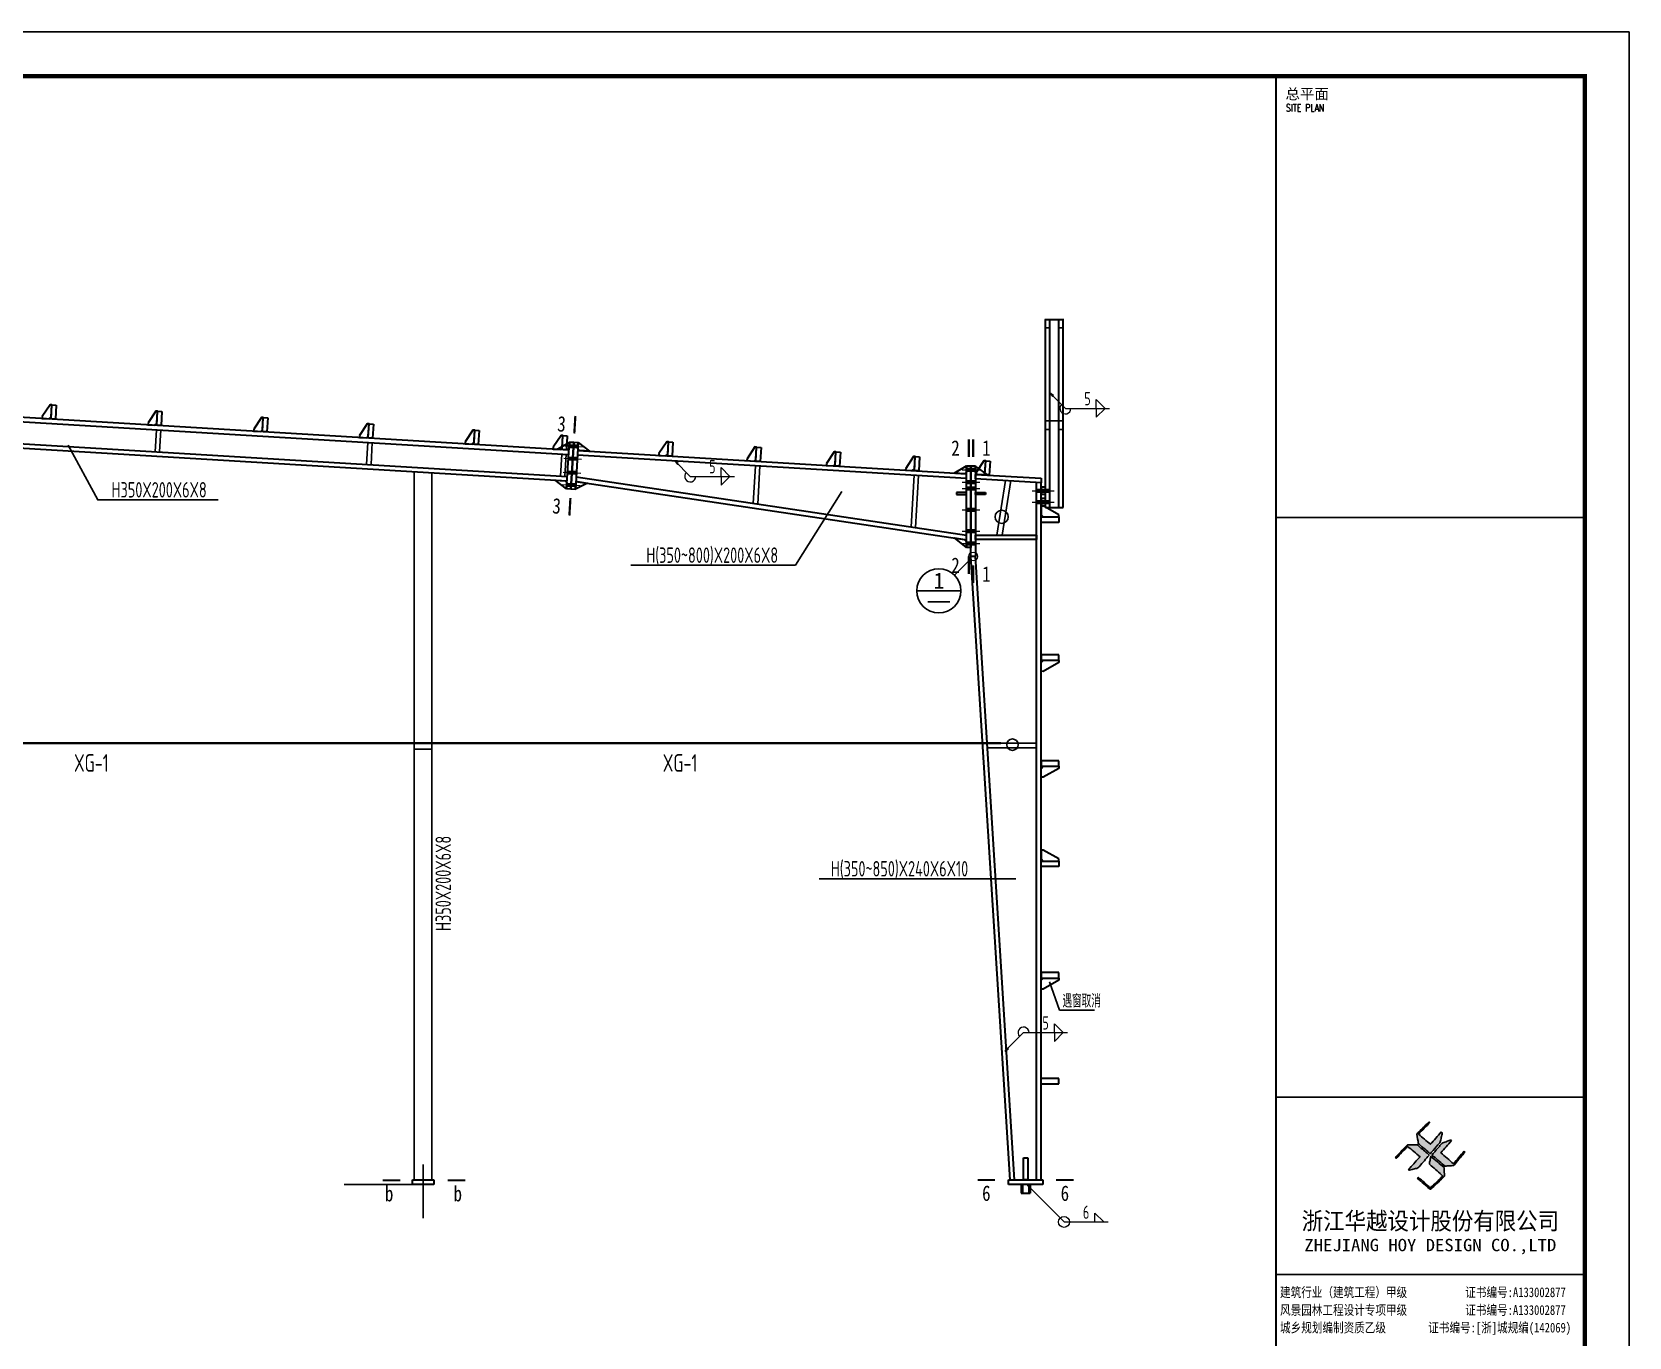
# Model space of a CAD drawing. Extents: x 492302 to 683319, y -252071 to 755100.
# Drawn here: x 562144 to 598336, y -151505 to -121930 of the extents above; entities that cross this region are included whole.
import ezdxf
from ezdxf.enums import TextEntityAlignment as Align

# ---------------------------------------------------------------- set-up
doc = ezdxf.new("R2010")
doc.units = 0
doc.header["$LTSCALE"] = 1000
doc.header["$MEASUREMENT"] = 0
doc.linetypes.add('DOTE', pattern=[2.42, 2, -0.2, 0.02, -0.2])
for name, color, linetype, lineweight in [('10', 7, 'Continuous', 35), ('114', 2, 'Continuous', 18), ('116', 1, 'Continuous', 35), ('12', 2, 'Continuous', 35), ('14', 2, 'Continuous', 35), ('墙线__粗线', 7, 'Continuous', 18), ('焊缝标注', 9, 'Continuous', 18), ('索引符号标注', 9, 'Continuous', 18), ('钢板标注', 9, 'Continuous', 18)]:
    doc.layers.add(name, color=color, linetype=linetype, lineweight=lineweight)
for name, color, linetype in [('11', 3, 'Continuous'), ('3T_WOOD', 21, 'Continuous'), ('BALCONY', 6, 'Continuous'), ('DOTE', 14, 'DOTE'), ('FRAMING', 2, 'Continuous'), ('PUB_TITLE', 171, 'Continuous'), ('TK', 4, 'Continuous')]:
    doc.layers.add(name, color=color, linetype=linetype)
doc.styles.add('-宋体', font='', dxfattribs={"width": 0.8})
doc.styles.add('FromPkpm', font='Pkpmeng', dxfattribs={"width": 0.7, "bigfont": 'hztxt'})
doc.styles.add('HT', font='simhei.ttf', dxfattribs={"width": 0.8})
doc.styles.add('ROMANS', font='romans__.ttf', dxfattribs={"width": 0.65, "height": 231.275})
doc.styles.add('TSSD_Dimension', font='Tssdeng.shx', dxfattribs={"width": 0.7, "bigfont": 'hztxt.shx'})
doc.styles.add('TSSD_REIN', font='tssdeng.shx', dxfattribs={"width": 0.7, "bigfont": 'tssdchn.shx'})
doc.styles.add('图框', font='')
doc.styles.add('图框字体', font='', dxfattribs={"width": 0.8})
doc.styles.add('图签宋体', font='', dxfattribs={"height": 300})
doc.styles.add('图签黑体', font='simhei.ttf', dxfattribs={"height": 550})
doc.styles.get('-宋体').set_extended_font_data('SimSun')
doc.styles.get('图框').set_extended_font_data('SimSun')
doc.styles.get('图框字体').set_extended_font_data('NSimSun')
doc.styles.get('图签宋体').set_extended_font_data('NSimSun')

# ---------------------------------------------------------------- blocks, each defined once
blk = doc.blocks.new('A$C053D6479')
at = {"layer": 'PUB_TITLE'}
h = blk.add_hatch(color=256, dxfattribs=at)
h.dxf.hatch_style = 1
edge = h.paths.add_edge_path()
edge.add_spline(control_points=[(1026, 827), (1105, 920), (1188, 1008), (1266, 1102)], knot_values=[13, 13, 13, 13, 14, 14, 14, 14], degree=3, periodic=0)
edge.add_spline(control_points=[(1266, 1102), (1258, 1111), (1249, 1119), (1239, 1116)], knot_values=[12, 12, 12, 12, 13, 13, 13, 13], degree=3, periodic=0)
edge.add_spline(control_points=[(1239, 1116), (1210, 1107), (1179, 1092), (1144, 1077)], knot_values=[11, 11, 11, 11, 12, 12, 12, 12], degree=3, periodic=0)
edge.add_spline(control_points=[(1144, 1077), (1109, 1063), (1069, 1053), (1047, 1038)], knot_values=[10, 10, 10, 10, 11, 11, 11, 11], degree=3, periodic=0)
edge.add_spline(control_points=[(1047, 1038), (1028, 1026), (1007, 992), (991, 972)], knot_values=[9, 9, 9, 9, 10, 10, 10, 10], degree=3, periodic=0)
edge.add_spline(control_points=[(991, 972), (942, 913), (899, 868), (849, 810)], knot_values=[8, 8, 8, 8, 9, 9, 9, 9], degree=3, periodic=0)
edge.add_spline(control_points=[(849, 810), (842, 801), (822, 776), (822, 775)], knot_values=[7, 7, 7, 7, 8, 8, 8, 8], degree=3, periodic=0)
edge.add_spline(control_points=[(822, 775), (823, 771), (848, 752), (859, 744)], knot_values=[6, 6, 6, 6, 7, 7, 7, 7], degree=3, periodic=0)
edge.add_spline(control_points=[(859, 744), (949, 670), (1035, 592), (1122, 521)], knot_values=[5, 5, 5, 5, 6, 6, 6, 6], degree=3, periodic=0)
edge.add_spline(control_points=[(1122, 521), (1153, 527), (1185, 530), (1217, 533)], knot_values=[4, 4, 4, 4, 5, 5, 5, 5], degree=3, periodic=0)
edge.add_spline(control_points=[(1217, 533), (1246, 535), (1293, 532), (1316, 542)], knot_values=[3, 3, 3, 3, 4, 4, 4, 4], degree=3, periodic=0)
edge.add_spline(control_points=[(1316, 542), (1327, 547), (1338, 565), (1349, 579)], knot_values=[2, 2, 2, 2, 3, 3, 3, 3], degree=3, periodic=0)
edge.add_spline(control_points=[(1349, 579), (1423, 670), (1507, 759), (1572, 848)], knot_values=[1, 1, 1, 1, 2, 2, 2, 2], degree=3, periodic=0)
edge.add_spline(control_points=[(1572, 848), (1564, 852), (1561, 861), (1551, 862)], knot_values=[0, 0, 0, 0, 1, 1, 1, 1], degree=3, periodic=0)
edge.add_spline(control_points=[(1551, 862), (1469, 769), (1393, 671), (1310, 579)], knot_values=[15, 15, 15, 15, 16, 16, 16, 16], degree=3, periodic=0)
edge.add_spline(control_points=[(1310, 579), (1216, 662), (1118, 742), (1026, 827)], knot_values=[14, 14, 14, 14, 15, 15, 15, 15], degree=3, periodic=0)
at = {"layer": 'TK'}
h = blk.add_hatch(color=256, dxfattribs=at)
h.dxf.hatch_style = 2
edge = h.paths.add_edge_path()
edge.add_spline(control_points=[(728, 856), (728, 856), (728, 856), (719, 864), (651, 922), (580, 978), (514, 1036), (509, 1106), (488, 1176), (479, 1247), (570, 1343), (663, 1436), (758, 1526), (764, 1523), (768, 1518), (774, 1515), (693, 1422), (599, 1343), (520, 1249), (607, 1171), (698, 1096), (789, 1021), (874, 1109), (950, 1206), (1031, 1298), (1066, 1286), (1054, 1262), (1045, 1224), (1036, 1188), (1031, 1158), (1024, 1121), (1020, 1104), (1017, 1085), (1012, 1071), (1004, 1052), (976, 1026), (956, 1003), (906, 946), (866, 899), (814, 839), (806, 829), (789, 806), (787, 806), (777, 804), (728, 856)], knot_values=[0, 0, 0, 0, 0.005, 0.01, 1, 1, 1, 2, 2, 2, 3, 3, 3, 4, 4, 4, 5, 5, 5, 6, 6, 6, 7, 7, 7, 8, 8, 8, 9, 9, 9, 10, 10, 10, 11, 11, 11, 12, 12, 12, 13, 13, 13, 14, 14, 14, 14], degree=3, periodic=0)
h = blk.add_hatch(color=256, dxfattribs=at)
h.dxf.hatch_style = 2
edge = h.paths.add_edge_path()
edge.add_spline(control_points=[(366, 894), (366, 894), (366, 894), (270, 970), (183, 883), (101, 791), (16, 703), (-18, 714), (9, 735), (28, 755), (103, 838), (192, 930), (266, 1005), (319, 1009), (387, 1005), (442, 1007), (456, 1008), (472, 1011), (485, 1007), (507, 1000), (534, 967), (555, 949), (624, 891), (699, 833), (760, 773), (689, 691), (614, 604), (539, 517), (529, 505), (516, 487), (506, 482), (492, 475), (469, 472), (452, 467), (416, 456), (383, 448), (342, 438), (323, 433), (297, 422), (293, 440), (291, 452), (313, 470), (322, 480), (400, 566), (477, 652), (553, 736), (460, 815), (366, 894)], knot_values=[0, 0, 0, 0, 0.005, 0.01, 1, 1, 1, 2, 2, 2, 3, 3, 3, 4, 4, 4, 5, 5, 5, 6, 6, 6, 7, 7, 7, 8, 8, 8, 9, 9, 9, 10, 10, 10, 11, 11, 11, 12, 12, 12, 13, 13, 13, 14, 14, 14, 15, 15, 15, 15], degree=3, periodic=0)
h = blk.add_hatch(color=256, dxfattribs=at)
h.dxf.hatch_style = 2
edge = h.paths.add_edge_path()
edge.add_spline(control_points=[(511, 261), (511, 261), (511, 261), (516, 267), (609, 192), (696, 111), (785, 33), (883, 118), (977, 208), (1070, 298), (992, 373), (892, 456), (803, 534), (791, 544), (768, 561), (766, 569), (761, 588), (776, 634), (780, 655), (785, 690), (788, 721), (795, 746), (897, 661), (998, 576), (1097, 490), (1100, 425), (1106, 361), (1107, 294), (1018, 207), (925, 121), (830, 33), (818, 21), (800, 0), (787, 0), (768, -1), (725, 49), (712, 60), (662, 103), (616, 143), (568, 186), (545, 207), (518, 224), (499, 250), (501, 259), (511, 261)], knot_values=[0, 0, 0, 0, 0.005, 0.01, 1, 1, 1, 2, 2, 2, 3, 3, 3, 4, 4, 4, 5, 5, 5, 6, 6, 6, 7, 7, 7, 8, 8, 8, 9, 9, 9, 10, 10, 10, 11, 11, 11, 12, 12, 12, 13, 13, 13, 14, 14, 14, 14], degree=3, periodic=0)
for points, knots in [([(1031, 1298), (1066, 1286), (1054, 1262), (1045, 1224), (1036, 1188), (1031, 1158), (1024, 1121), (1020, 1104), (1017, 1085), (1012, 1071), (1004, 1052), (976, 1026), (956, 1003), (906, 946), (866, 899), (814, 839), (806, 829), (789, 806), (787, 806), (777, 804), (728, 856), (719, 864), (651, 922), (580, 978), (514, 1036), (509, 1106), (488, 1176), (479, 1247), (570, 1343), (663, 1436), (758, 1526), (764, 1523), (768, 1518), (774, 1515), (693, 1422), (599, 1343), (520, 1249), (607, 1171), (698, 1096), (789, 1021), (874, 1109), (950, 1206), (1031, 1298)], [0, 0, 0, 0, 1, 1, 1, 2, 2, 2, 3, 3, 3, 4, 4, 4, 5, 5, 5, 6, 6, 6, 7, 7, 7, 8, 8, 8, 9, 9, 9, 10, 10, 10, 11, 11, 11, 12, 12, 12, 13, 13, 13, 14, 14, 14, 14]), ([(1551, 862), (1561, 861), (1564, 852), (1572, 848), (1507, 759), (1423, 670), (1349, 579), (1338, 565), (1327, 547), (1316, 542), (1293, 532), (1246, 535), (1217, 533), (1185, 530), (1153, 527), (1122, 521), (1035, 592), (949, 670), (859, 744), (848, 752), (823, 771), (822, 775), (822, 776), (842, 801), (849, 810), (899, 868), (942, 913), (991, 972), (1007, 992), (1028, 1026), (1047, 1038), (1069, 1053), (1109, 1063), (1144, 1077), (1179, 1092), (1210, 1107), (1239, 1116), (1249, 1119), (1258, 1111), (1266, 1102), (1188, 1008), (1105, 920), (1026, 827), (1118, 742), (1216, 662), (1310, 579), (1393, 671), (1469, 769), (1551, 862)], [0, 0, 0, 0, 1, 1, 1, 2, 2, 2, 3, 3, 3, 4, 4, 4, 5, 5, 5, 6, 6, 6, 7, 7, 7, 8, 8, 8, 9, 9, 9, 10, 10, 10, 11, 11, 11, 12, 12, 12, 13, 13, 13, 14, 14, 14, 15, 15, 15, 16, 16, 16, 16]), ([(555, 949), (624, 891), (699, 833), (760, 773), (689, 691), (614, 604), (539, 517), (529, 505), (516, 487), (506, 482), (492, 475), (469, 472), (452, 467), (416, 456), (383, 448), (342, 438), (323, 433), (297, 422), (293, 440), (291, 452), (313, 470), (322, 480), (400, 566), (477, 652), (553, 736), (460, 815), (366, 894), (270, 970), (183, 883), (101, 791), (16, 703), (-18, 714), (9, 735), (28, 755), (103, 838), (192, 930), (266, 1005), (319, 1009), (387, 1005), (442, 1007), (456, 1008), (472, 1011), (485, 1007), (507, 1000), (534, 967), (555, 949)], [0, 0, 0, 0, 1, 1, 1, 2, 2, 2, 3, 3, 3, 4, 4, 4, 5, 5, 5, 6, 6, 6, 7, 7, 7, 8, 8, 8, 9, 9, 9, 10, 10, 10, 11, 11, 11, 12, 12, 12, 13, 13, 13, 14, 14, 14, 15, 15, 15, 15]), ([(1097, 490), (1100, 425), (1106, 361), (1107, 294), (1018, 207), (925, 121), (830, 33), (818, 21), (800, 0), (787, 0), (768, -1), (725, 49), (712, 60), (662, 103), (616, 143), (568, 186), (545, 207), (518, 224), (499, 250), (501, 259), (511, 261), (516, 267), (609, 192), (696, 111), (785, 33), (883, 118), (977, 208), (1070, 298), (992, 373), (892, 456), (803, 534), (791, 544), (768, 561), (766, 569), (761, 588), (776, 634), (780, 655), (785, 690), (788, 721), (795, 746), (897, 661), (998, 576), (1097, 490)], [0, 0, 0, 0, 1, 1, 1, 2, 2, 2, 3, 3, 3, 4, 4, 4, 5, 5, 5, 6, 6, 6, 7, 7, 7, 8, 8, 8, 9, 9, 9, 10, 10, 10, 11, 11, 11, 12, 12, 12, 13, 13, 13, 14, 14, 14, 14])]:
    blk.add_open_spline(points, degree=3, knots=knots, dxfattribs=at)
blk = doc.blocks.new('GeYuanFrame_46685158', base_point=(20.09, 4.53))
at = {"layer": 'TK'}
blk.add_line((991.09, 316.93), (1061.09, 316.93), dxfattribs=at)
blk.add_lwpolyline([(20.09, 4.53), (20.09, 598.53), (1071.09, 598.53), (1071.09, 4.53)], close=True, dxfattribs=at)
at = {"layer": 'TK', "const_width": 1}
blk.add_lwpolyline([(45.09, 588.53), (1061.09, 588.53), (1061.09, 14.53), (45.09, 14.53)], close=True, dxfattribs=at)
at = {"layer": 'TK'}
for points, const_width in [([(991.09, 588.53), (991.09, 14.53)], 0.4), ([(991.09, 488.5), (1061.09, 488.5)], 0.35), ([(991.09, 357.14), (1061.09, 357.14)], 0.35)]:
    blk.add_lwpolyline(points, dxfattribs=dict(at, const_width=const_width))
at = {"layer": 'PUB_TITLE', "xscale": 0.01000000000021828, "yscale": 0.01000000000021828, "zscale": 0.01}
blk.add_blockref('A$C053D6479', (1018.19, 336.27), dxfattribs=at)
at = {"layer": 'TK', "style": '图签宋体'}
blk.add_text('总平面', height=2.4, dxfattribs=at).set_placement((993.23, 583.28))
at = {"layer": 'TK'}
for s, height, style, width, p in [('SITE PLAN', 1.697, 'ROMANS', 0.76, (993.35, 580.49)), ('建筑行业（建筑工程）甲级           证书编号:A133002877', 2.2, '-宋体', 0.8, (992, 311.83)), ('风景园林工程设计专项甲级           证书编号:A133002877', 2.2, '-宋体', 0.8, (992, 307.81)), ('城乡规划编制资质乙级        证书编号:[浙]城规编(142069)', 2.2, '-宋体', 0.8, (992, 303.82))]:
    blk.add_text(s, height=height, dxfattribs=dict(at, style=style, width=width)).set_placement(p)
for s, height, style, width, p in [('浙江华越设计股份有限公司', 3.96, 'HT', 0.9, (1026.07, 329.16)), ('ZHEJIANG HOY DESIGN CO.,LTD', 2.8, '图签黑体', 1.11, (1026.06, 323.29))]:
    blk.add_text(s, height=height, dxfattribs=dict(at, style=style, width=width)).set_placement(p, align=Align.MIDDLE)
blk = doc.blocks.new('Q321QS4A234223')
at = {"layer": '12', "lineweight": 35, "ltscale": 100}
for p, q in [((404422, 107265), (404322, 107259)), ((404322, 107259), (404341, 106939)), ((404441, 106945), (404422, 107265)), ((406817, 107409), (406717, 107403)), ((406717, 107403), (406737, 107083)), ((406836, 107089), (406817, 107409)), ((397234, 106834), (397135, 106828)), ((397135, 106828), (397154, 106508)), ((397254, 106514), (397234, 106834)), ((399630, 106977), (399530, 106971)), ((399530, 106971), (399549, 106652)), ((399649, 106658), (399630, 106977)), ((402026, 107121), (401926, 107115)), ((401926, 107115), (401945, 106796)), ((401945, 106796), (402045, 106802)), ((402045, 106802), (402026, 107121)), ((404341, 106939), (404441, 106945)), ((406737, 107083), (406836, 107089)), ((390846, 106450), (390746, 106444)), ((390746, 106444), (390765, 106125)), ((390865, 106131), (390846, 106450)), ((392842, 106570), (392743, 106564)), ((392743, 106564), (392762, 106245)), ((392862, 106251), (392842, 106570)), ((395238, 106714), (395138, 106708)), ((395138, 106708), (395157, 106388)), ((395257, 106394), (395238, 106714)), ((397154, 106508), (397254, 106514)), ((399549, 106652), (399649, 106658)), ((385655, 106139), (385555, 106133)), ((385555, 106133), (385575, 105813)), ((385674, 105819), (385655, 106139)), ((387252, 106235), (387153, 106229)), ((387153, 106229), (387172, 105909)), ((387272, 105915), (387252, 106235)), ((389049, 106342), (388949, 106336)), ((388949, 106336), (388969, 106017)), ((389068, 106023), (389049, 106342)), ((390765, 106125), (390865, 106131)), ((392762, 106245), (392862, 106251)), ((395157, 106388), (395257, 106394)), ((385575, 105813), (385674, 105819)), ((387172, 105909), (387272, 105915)), ((388969, 106017), (389068, 106023))]:
    blk.add_line(p, q, dxfattribs=at)
for points in [[(404638, 106997), (404640, 106957), (404481, 106948), (404438, 106985), (404422, 107265), (404461, 107267)], [(407034, 107141), (407036, 107101), (406876, 107092), (406834, 107129), (406817, 107409), (406857, 107411)], [(397451, 106566), (397453, 106526), (397294, 106517), (397251, 106554), (397234, 106834), (397274, 106836)], [(399847, 106710), (399849, 106670), (399689, 106660), (399647, 106698), (399630, 106977), (399670, 106980)], [(402242, 106854), (402245, 106814), (402085, 106804), (402043, 106842), (402026, 107121), (402066, 107123)], [(391062, 106183), (391065, 106143), (390905, 106133), (390863, 106171), (390846, 106450), (390886, 106453)], [(393059, 106303), (393061, 106263), (392901, 106253), (392859, 106291), (392842, 106570), (392882, 106572)], [(395454, 106446), (395457, 106406), (395297, 106397), (395255, 106434), (395238, 106714), (395278, 106716)], [(385872, 105871), (385874, 105831), (385714, 105822), (385672, 105859), (385655, 106139), (385695, 106141)], [(387469, 105967), (387471, 105927), (387311, 105918), (387269, 105955), (387252, 106235), (387292, 106237)], [(389266, 106075), (389268, 106035), (389108, 106025), (389066, 106063), (389049, 106342), (389089, 106345)]]:
    blk.add_lwpolyline(points, close=True, dxfattribs=at)
at = {"layer": '3T_WOOD'}
for points in [[(404347, 106838), (404377, 106340)], [(404447, 106844), (404477, 106346)], [(399556, 106551), (399585, 106053)], [(399655, 106557), (399685, 106059)], [(395163, 106287), (395193, 105789)], [(395263, 106293), (395293, 105795)], [(387178, 105808), (387249, 104627)], [(387278, 105814), (387348, 104641)], [(390771, 106023), (390823, 105160)], [(390871, 106029), (390923, 105175)]]:
    blk.add_lwpolyline(points, dxfattribs=at)
blk = doc.blocks.new('w453w53')
at = {"layer": '12', "color": 4}
for p, q in [((473598, 1381074, -5700), (474078, 1381074, -5700)), ((473598, 1380924, -5700), (473598, 1381074, -5700)), ((473598, 1381074, -5700), (474078, 1381074, -5700)), ((474078, 1381074, -5700), (474078, 1380925, -5700)), ((473598, 1380924, -5700), (473598, 1380864, -5700)), ((473598, 1380864, -5700), (474019, 1380624, -5700)), ((474078, 1380865, -5700), (474018, 1380924, -5700)), ((474019, 1380624, -5700), (474078, 1380625, -5700)), ((474078, 1380625, -5700), (474078, 1380865, -5700))]:
    blk.add_line(p, q, dxfattribs=at)
at = {"layer": '12', "color": 4, "elevation": -5700}
blk.add_lwpolyline([(474078, 1380925), (473598, 1380925)], dxfattribs=at)

msp = doc.modelspace()

# ---------------------------------------------------------------- hatches: boundary and pattern name
at = {"layer": '焊缝标注'}
for points in [[(585211.2, -130106.2), (585271.1, -130187.7), (585292.4, -130166.6)], [(576709.7, -131646.8), (576769.5, -131728.2), (576790.8, -131707.1)], [(584189.2, -145029.9), (584270.5, -144969.8), (584249.3, -144948.6)], [(584686.2, -148044.7), (584746.1, -148126.2), (584767.4, -148105)]]:
    msp.add_hatch(color=256, dxfattribs=at).paths.add_polyline_path(points)

# ---------------------------------------------------------------- linework, layer by layer
at = {"color": 3, "lineweight": 35, "ltscale": 100}
for p, q in [((585111.2, -132707.8), (585111.2, -128444.7)), ((585111.2, -128444.7), (585211.2, -128444.7)), ((585111.2, -128444.7), (585511.2, -128444.7)), ((585211.2, -132707.8), (585211.2, -128444.7)), ((585411.2, -132707.8), (585411.2, -128444.7)), ((585411.2, -128444.7), (585511.2, -128444.7)), ((585511.2, -132707.8), (585511.2, -128444.7)), ((553704.9, -130266.5), (574305.6, -131502.5)), ((553710.9, -130166.6), (574311.6, -131402.7)), ((553668.9, -130865.4), (574269.6, -132101.4)), ((553674.9, -130765.6), (574275.6, -132001.6)), ((574505.2, -131514.5), (583323, -132043.6)), ((574511.2, -131414.7), (583323, -131943.4)), ((574475.3, -132013.2), (583323, -133334.2)), ((574469.3, -132113.4), (583323, -133435.3)), ((584911, -147944.7), (584911, -132138.8)), ((585011.2, -132144.8), (584911, -132138.8)), ((585011.2, -147944.7), (585011.2, -132144.8)), ((585111.2, -132707.8), (585511.2, -132707.8)), ((584311.2, -147944.7), (583423, -133815.3)), ((583523, -133815.3), (583423, -133815.3)), ((584411.2, -147944.7), (583523, -133815.3))]:
    msp.add_line(p, q, dxfattribs=at)
for p, q in [((570807.5, -138044.6), (571207.5, -138044.6)), ((570807.6, -138184.9), (571207.5, -138184.9))]:
    msp.add_line(p, q)
at = {"const_width": 37.7}
for points in [[(585411.2, -128638.5), (585511.2, -128638.5), (585511.2, -128444.7), (585111.2, -128444.7), (585111.2, -128638.5), (585208.5, -128638.5)], [(585411.2, -130938.4), (585511.2, -130938.4), (585511.2, -130744.6), (585111.2, -130744.6), (585111.2, -130938.4), (585208.5, -130938.4)]]:
    msp.add_lwpolyline(points, dxfattribs=at)
at = {"color": 6}
msp.add_lwpolyline([(585200.4, -143458.8), (585431.4, -144097), (586219.2, -144097)], dxfattribs=at)
at = {"layer": '10', "lineweight": 35, "ltscale": 100, "const_width": 50}
for points in [[(574458.1, -130630.1), (574434.2, -131029.4)], [(583373, -131158.9), (583373, -131558.9)], [(583473, -131158.9), (583473, -131558.9)], [(574322.6, -132888), (574346.6, -132488.7)], [(583373, -134215.3), (583373, -133815.3)], [(583473, -134415.3), (583473, -134015.3)], [(583571.2, -147944.7), (583971.2, -147944.7)], [(585751.2, -147944.7), (585351.2, -147944.7)]]:
    msp.add_lwpolyline(points, dxfattribs=at)
at = {"layer": '10', "const_width": 45, "elevation": 200}
for points in [[(570089.6, -147955.8), (570489.6, -147955.8)], [(571962.6, -147955.8), (571562.6, -147955.8)]]:
    msp.add_lwpolyline(points, dxfattribs=at)
at = {"layer": '11'}
for p, q in [((570807.5, -147944.6), (570807.5, -131893.7)), ((571207.5, -131917.7), (571207.5, -147944.6)), ((569215.6, -148044.6, -200), (570771.2, -148044.6))]:
    msp.add_line(p, q, dxfattribs=at)
at = {"layer": '114', "lineweight": 18, "ltscale": 100}
for p, q in [((574217.1, -131306.9), (574616.4, -131330.8)), ((574200.4, -131586.4), (574599.6, -131610.3)), ((574181.2, -131905.8), (574580.5, -131929.7)), ((583223, -131853.4), (583623, -131853.4)), ((574164.4, -132185.3), (574563.7, -132209.2)), ((583223, -132133.6), (583623, -132133.6)), ((583223, -132273.6), (583623, -132273.6)), ((584811.2, -132324.9), (585311.2, -132324.9)), ((583223, -132759.6), (583623, -132759.6)), ((584811.2, -132584.8), (585311.2, -132584.8)), ((583223, -133244.2), (583623, -133244.2)), ((583223, -133525.3), (583623, -133525.3))]:
    msp.add_line(p, q, dxfattribs=at)
at = {"layer": '114', "color": 1, "lineweight": 70, "ltscale": 100}
for p, q in [((574317, -131312.9), (574516.6, -131324.8)), ((574300.2, -131592.3), (574499.8, -131604.3)), ((574281, -131911.8), (574480.7, -131923.8)), ((583323, -131853.4), (583523, -131853.4)), ((574264.2, -132191.3), (574463.9, -132203.2)), ((583323, -132133.6), (583523, -132133.6)), ((583323, -132273.6), (583523, -132273.6)), ((584911.2, -132324.9), (585211.2, -132324.9)), ((583323, -132759.6), (583523, -132759.6)), ((584911.2, -132584.8), (585211.2, -132584.8)), ((583323, -133244.2), (583523, -133244.2)), ((583323, -133525.3), (583523, -133525.3))]:
    msp.add_line(p, q, dxfattribs=at)
at = {"layer": '116', "lineweight": 35, "ltscale": 100}
for p, q in [((584561.2, -148044.7), (584561.2, -148244.7)), ((584561.2, -148244.7), (584761.2, -148244.7)), ((584591.2, -148044.7), (584591.2, -148244.7)), ((584731.2, -148044.7), (584731.2, -148244.7)), ((584761.2, -148044.7), (584761.2, -148244.7))]:
    msp.add_line(p, q, dxfattribs=at)
at = {"layer": '12', "color": 4}
for p, q in [((585411.1, -145644.6), (585011.2, -145644.6)), ((585411.1, -145644.6), (585011.2, -145644.6)), ((585411, -145769.5), (585411.1, -145644.6))]:
    msp.add_line(p, q, dxfattribs=at)
at = {"layer": '12'}
for p, q in [((570771.2, -147944.6), (571251.2, -147944.6)), ((570771.2, -148044.6), (570771.2, -147944.6)), ((571251.2, -147944.6), (571251.2, -148044.6)), ((571251.2, -148044.6), (570771.2, -148044.6))]:
    msp.add_line(p, q, dxfattribs=at)
at = {"layer": '12', "color": 4}
msp.add_lwpolyline([(585011.1, -145769.2), (585411, -145769.2)], dxfattribs=at)
at = {"layer": '14', "lineweight": 35, "ltscale": 100}
for p, q in [((574042, -131386.5), (574322.3, -131223)), ((574258.7, -132283.1), (574322.3, -131223)), ((574314, -131362.8), (574271.6, -131400.3)), ((574322.3, -131223), (574314, -131362.8)), ((574322.3, -131223), (574422.2, -131229)), ((574422.2, -131229), (574358.6, -132289.1)), ((574358.6, -132289.1), (574422.2, -131229)), ((574422.2, -131229), (574522, -131235)), ((574522, -131235), (574458.4, -132295.1)), ((574513.6, -131374.7), (574522, -131235)), ((574551.1, -131417.1), (574513.6, -131374.7)), ((574522, -131235), (574780.7, -131430.8)), ((574271.6, -131400.3), (574042, -131386.5)), ((574780.7, -131430.8), (574551.1, -131417.1)), ((574258.9, -132281.1), (574000.1, -132085.3)), ((574000.1, -132085.3), (574229.7, -132099)), ((574229.7, -132099), (574267.2, -132141.4)), ((583043.5, -131926.6), (583323, -131763.4)), ((583283.1, -131941), (583043.5, -131926.6)), ((583323, -131903.4), (583283.1, -131941)), ((583323, -133615.3), (583323, -131758.9)), ((583323, -131758.9), (583423, -131758.9)), ((583323, -131763.4), (583323, -131903.4)), ((583423, -133815.3), (583423, -131758.9)), ((583423, -131758.9), (583523, -131758.9)), ((583423, -131758.9), (583423, -133615.3)), ((583523, -131758.9), (583523, -133815.3)), ((583523, -131915.4), (583523, -131775.4)), ((583523, -131775.4), (583802.5, -131972.2)), ((583563, -131957.8), (583523, -131915.4)), ((583523, -131955.4), (585011.2, -132044.7)), ((583523, -132055.6), (583523, -131955.4)), ((585011.2, -132144.8), (583523, -132055.6)), ((583802.5, -131972.2), (583563, -131957.8)), ((585011.2, -132044.7), (585011.2, -132144.8)), ((574358.6, -132289.1), (574258.7, -132283.1)), ((574267.2, -132141.4), (574258.9, -132281.1)), ((574458.4, -132295.1), (574358.6, -132289.1)), ((574736.3, -132153.3), (574458.5, -132293.1)), ((574458.5, -132293.1), (574466.9, -132153.3)), ((574466.9, -132153.3), (574508.8, -132119.3)), ((574508.8, -132119.3), (574736.3, -132153.3)), ((583323, -132363.6), (583093, -132363.6)), ((583093, -132363.6), (583093, -132413.6)), ((583093, -132413.6), (583323, -132413.6)), ((583323, -132413.6), (583323, -132363.6)), ((583523, -132363.6), (583753, -132363.6)), ((583523, -132413.6), (583523, -132363.6)), ((583753, -132413.6), (583523, -132413.6)), ((583753, -132363.6), (583753, -132413.6)), ((585111.2, -132244.8), (585011.2, -132244.8)), ((585011.2, -132244.8), (585011.2, -132404.9)), ((585011.2, -132404.9), (585111.2, -132404.9)), ((585111.2, -132404.9), (585111.2, -132244.8)), ((585111.2, -132504.9), (585011.2, -132504.9)), ((585011.2, -132504.9), (585011.2, -132664.8)), ((585011.2, -132664.8), (585111.2, -132664.8)), ((585111.2, -132664.8), (585111.2, -132504.9)), ((583323, -133615.3), (583046.1, -133394)), ((583046.1, -133394), (583283.5, -133429.4)), ((583283.5, -133429.4), (583323, -133475.3)), ((583323, -133475.3), (583323, -133615.3)), ((583523, -133334.8), (584911, -133334.8)), ((583523, -133434.8), (583523, -133334.8)), ((584911, -133434.8), (583523, -133434.8)), ((584911, -133334.8), (584911, -133434.8)), ((583423, -133615.3), (583323, -133615.3)), ((583523, -133815.3), (583423, -133815.3)), ((584611.2, -147944.7), (584611.2, -147444.7)), ((584611.2, -147444.7), (584711.2, -147444.7)), ((584711.2, -147444.7), (584711.2, -147944.7)), ((584271.2, -148044.7), (584271.2, -147944.7)), ((584271.2, -147944.7), (585051.2, -147944.7)), ((584711.2, -147944.7), (584611.2, -147944.7)), ((585051.2, -147944.7), (585051.2, -148044.7)), ((585051.2, -148044.7), (584271.2, -148044.7))]:
    msp.add_line(p, q, dxfattribs=at)
at = {"layer": '3T_WOOD'}
for p, q in [((583789.1, -138044.6), (584911.2, -138044.6)), ((583795.7, -138149.5), (584911.2, -138149.5))]:
    msp.add_line(p, q, dxfattribs=at)
for points in [[(584208.8, -132096.7), (584011.8, -133334.8)], [(584324.1, -132096.7), (584127.1, -133334.8)]]:
    msp.add_lwpolyline(points, dxfattribs=at)
for centre, radius in [((584119.3, -132918.8), 148.4), ((584362.4, -138081), 129.6)]:
    msp.add_circle(centre, radius, dxfattribs=at)
at = {"layer": 'BALCONY'}
for p, q in [((579445.9, -134013.5, -3.6), (580496.6, -132345.4)), ((566364.6, -132532.7), (563635.3, -132532.7)), ((579445.9, -134013.5, -3.6), (575718.8, -134013.5, -3.6)), ((579981.6, -141119.8), (584440.9, -141119.8))]:
    msp.add_line(p, q, dxfattribs=at)
msp.add_lwpolyline([(566364.6, -132532.7), (563635.3, -132532.7), (562964.9, -131293.2)], dxfattribs=at)
at = {"layer": 'DOTE'}
msp.add_line((571011.2, -148809.1), (571011.2, -147594.9), dxfattribs=at)
at = {"layer": 'FRAMING', "linetype": 'DOTE', "const_width": 50}
msp.add_lwpolyline([(502015, -138044.6), (584103.5, -138044.6)], dxfattribs=at)
at = {"layer": '墙线__粗线', "lineweight": 18, "ltscale": 100}
msp.add_circle((583473, -133815.3), 100, dxfattribs=at)
at = {"layer": '焊缝标注', "lineweight": 18, "ltscale": 100}
for p, q in [((585211.2, -130106.2), (585563.8, -130460.8)), ((586263.8, -130260.8), (586463.8, -130460.8)), ((586263.8, -130460.8), (586263.8, -130260.8)), ((585563.8, -130460.8), (586563.8, -130460.8)), ((586263.8, -130660.8), (586463.8, -130460.8)), ((586263.8, -130460.8), (586263.8, -130660.8)), ((576709.7, -131646.8), (577062.2, -132001.3)), ((577062.2, -132001.3), (578062.2, -132001.3)), ((577762.2, -131801.3), (577962.2, -132001.3)), ((577762.2, -132001.3), (577762.2, -131801.3)), ((577762.2, -132201.3), (577962.2, -132001.3)), ((577762.2, -132001.3), (577762.2, -132201.3)), ((585313.6, -144405.8), (585513.6, -144605.8)), ((585313.6, -144605.8), (585313.6, -144405.8)), ((584189.2, -145029.9), (584613.6, -144605.8)), ((584613.6, -144605.8), (585613.6, -144605.8)), ((585313.6, -144805.8), (585513.6, -144605.8)), ((585313.6, -144605.8), (585313.6, -144805.8)), ((584686.2, -148044.7), (585532.4, -148895.6)), ((586232.4, -148695.6), (586432.4, -148895.6)), ((586232.4, -148895.6), (586232.4, -148695.6)), ((585532.4, -148895.6), (586532.4, -148895.6))]:
    msp.add_line(p, q, dxfattribs=at)
at = {"layer": '焊缝标注', "linetype": 'Continuous'}
for points in [[(585211.2, -130106.2), (585271.1, -130187.7), (585292.4, -130166.6)], [(576709.7, -131646.8), (576769.5, -131728.2), (576790.8, -131707.1)], [(584189.2, -145029.9), (584270.5, -144969.8), (584249.3, -144948.6)], [(584686.2, -148044.7), (584746.1, -148126.2), (584767.4, -148105)]]:
    msp.add_lwpolyline(points, close=True, dxfattribs=at)
at = {"layer": '焊缝标注', "lineweight": 18, "ltscale": 100}
msp.add_circle((585532.4, -148895.6), 125, dxfattribs=at)
for centre, start, end in [((585563.8, -130460.8), 134.8405, 0), ((577062.2, -132001.3), 134.8405, 0), ((584613.6, -144605.8), 0, 224.97723)]:
    msp.add_arc(centre, 125, start, end, dxfattribs=at)
at = {"layer": '索引符号标注', "lineweight": 25}
for p, q in [((583402.3, -133886), (583048.8, -134239.6)), ((582195.2, -134593.1), (583195.2, -134593.1)), ((582445.2, -134843.1), (582945.2, -134843.1))]:
    msp.add_line(p, q, dxfattribs=at)
msp.add_circle((582695.2, -134593.1), 500, dxfattribs=at)

# ---------------------------------------------------------------- block references
at = {"extrusion": (0, 0, -1), "xscale": -0.833125002682209, "yscale": 0.8331249952316284, "zscale": -0.8331250001039336, "rotation": 180}
for p in [(-979977.6, 1017562.8, -4748.8), (-979977.6, 1009762.8, -4748.8)]:
    msp.add_blockref('w453w53', p, dxfattribs=at)
at = {"extrusion": (0, 0, -1), "xscale": 0.833125002682209, "yscale": 0.8331249952316284, "zscale": -0.8331250001039336}
for p in [(-979977.6, -1286652, -4748.8), (-979977.6, -1289052, -4748.8), (-979977.6, -1293852, -4748.8)]:
    msp.add_blockref('w453w53', p, dxfattribs=at)
at = {"layer": '3T_WOOD', "xscale": 100, "yscale": 100, "zscale": 100}
msp.add_blockref('GeYuanFrame_46685158', (493236, -181329.6), dxfattribs=at)
at = {"layer": '3T_WOOD', "xscale": -1}
msp.add_blockref('Q321QS4A234223', (969412.4, -237787.7), dxfattribs=at)

# ---------------------------------------------------------------- texts
at = {"layer": '10', "lineweight": 25, "style": '图框字体', "width": 0.8}
for p in [(574146.7, -130811.8), (574035.1, -132670.4)]:
    msp.add_text('3', height=350, rotation=-3.4339, dxfattribs=at).set_placement(p, align=Align.MIDDLE_CENTER)
for s, p in [('2', (583073, -131358.9)), ('1', (583773, -131358.9)), ('2', (583073, -134015.3)), ('1', (583773, -134215.3)), ('6', (583771.2, -148244.7)), ('6', (585551.2, -148244.7))]:
    msp.add_text(s, height=350, dxfattribs=at).set_placement(p, align=Align.MIDDLE_CENTER)
at = {"layer": '10', "style": '图框字体', "width": 0.8}
for p in [(570143.1, -148430.8), (571699.2, -148430.8)]:
    msp.add_text('b', height=350, dxfattribs=at).set_placement(p)
at = {"layer": 'BALCONY', "style": 'TSSD_Dimension', "width": 0.7}
for s, p in [('H350X200X6X8', (565026.6, -132304.7)), ('H(350~800)X200X6X8', (577560.3, -133785.4, -3.6)), ('H(350~850)X240X6X10', (581804.4, -140891.7))]:
    msp.add_text(s, height=350, dxfattribs=at).set_placement(p, align=Align.MIDDLE)
at = {"layer": 'BALCONY', "style": 'TSSD_REIN', "width": 0.7}
for p in [(563097.8, -138695, 2180), (576439.1, -138695, 2180)]:
    msp.add_text('XG-1', height=400, dxfattribs=at).set_placement(p)
at = {"layer": 'BALCONY', "style": 'TSSD_Dimension', "width": 0.7}
msp.add_text('H350X200X6X8', height=350, rotation=90, dxfattribs=at).set_placement((571463.5, -141224.4, 1287), align=Align.MIDDLE)
at = {"layer": '焊缝标注', "lineweight": 25, "style": 'FromPkpm', "width": 0.7}
for s, p in [('5', (586063.8, -130390.8)), ('5', (577562.2, -131931.3)), ('5', (585113.6, -144535.8)), ('6', (586032.4, -148825.6))]:
    msp.add_text(s, height=300, dxfattribs=at).set_placement(p, align=Align.CENTER)
at = {"layer": '索引符号标注', "lineweight": 25, "style": '图框'}
msp.add_text('1', height=360, dxfattribs=at).set_placement((582695.2, -134543.1), align=Align.CENTER)
at = {"layer": '钢板标注', "color": 6, "lineweight": 25, "style": 'FromPkpm', "width": 0.58}
msp.add_text('遇窗取消', height=300, dxfattribs=at).set_placement((585931.9, -144037.8), align=Align.CENTER)

doc.saveas('drawing.dxf')
